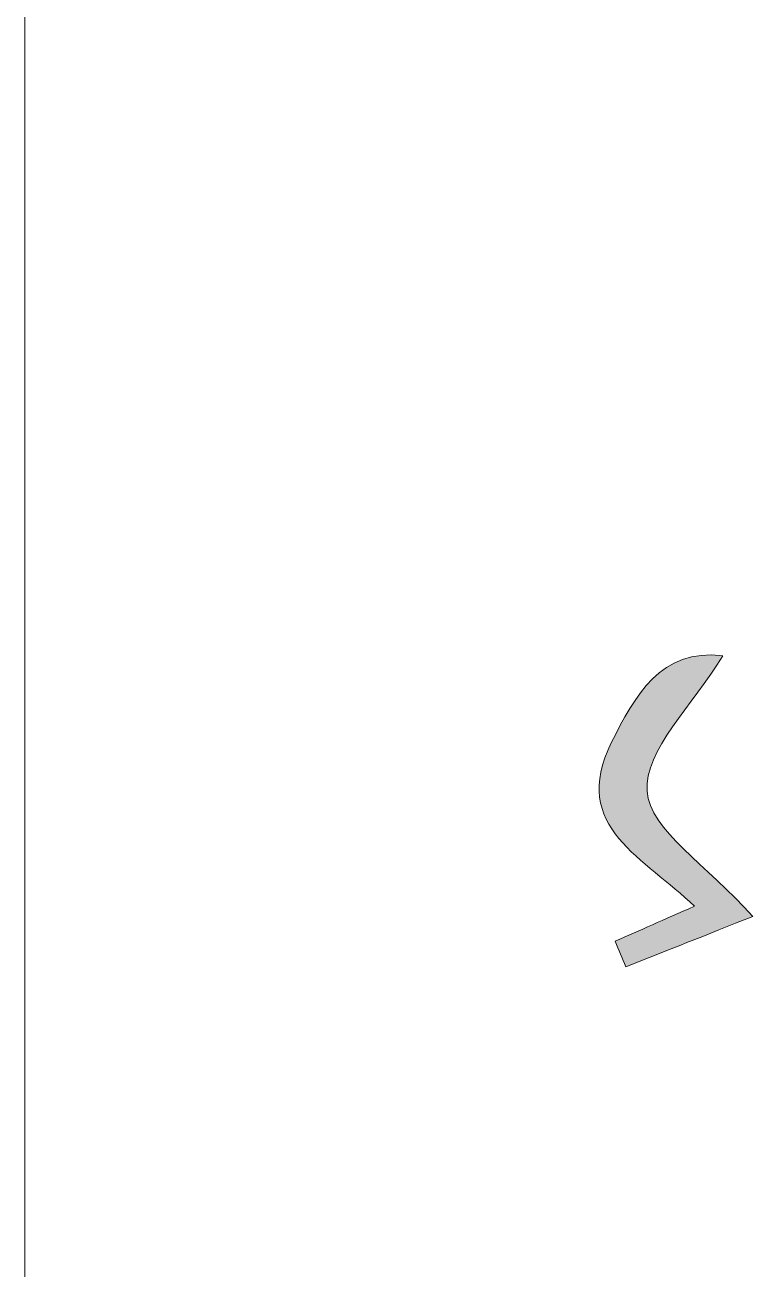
# Model space of a CAD drawing. Header units: inches. Extents: x 131 to 633, y -366 to -24.
# Drawn here: x 130.61 to 153.17, y -334.6 to -296.14 of the extents above; entities that cross this region are included whole.
import ezdxf

# ---------------------------------------------------------------- set-up
doc = ezdxf.new("R2010")
doc.units = ezdxf.units.IN
doc.header["$MEASUREMENT"] = 0
doc.layers.add('Layer 1', color=7, linetype='Continuous')

# ---------------------------------------------------------------- blocks, each defined once
blk = doc.blocks.new('block 3')
at = {"layer": 'Layer 1', "true_color": 0xffffff}
h = blk.add_hatch(color=7, dxfattribs=at)
h.dxf.hatch_style = 2
edge = h.paths.add_edge_path()
edge.add_spline(control_points=[(152.203, -315.64), (151.268, -317.185), (149.773, -318.561), (149.861, -319.827), (149.944, -321.021), (151.693, -322.099), (153.132, -323.697), (151.686, -324.27), (150.445, -324.761), (149.205, -325.253), (149.094, -324.99), (148.984, -324.727), (148.873, -324.465), (149.625, -324.132), (150.377, -323.799), (151.324, -323.379), (149.827, -321.92), (147.448, -320.932), (148.755, -318.328), (149.479, -316.887), (150.282, -315.401), (152.203, -315.64)], knot_values=[0, 0, 0, 0, 1, 1, 1, 2, 2, 2, 3, 3, 3, 4, 4, 4, 5, 5, 5, 6, 6, 6, 7, 7, 7, 7], degree=3, periodic=1)
at = {"layer": 'Layer 1', "lineweight": 0}
for points, knots in [([(130.614, -23.801), (298.166, -23.801), (465.718, -23.801), (633.325, -23.801), (633.325, -137.677), (633.325, -251.57), (633.325, -365.544), (465.792, -365.544), (298.203, -365.544), (130.614, -365.544), (130.614, -251.68), (130.614, -137.75), (130.614, -23.801)], [0, 0, 0, 0, 1, 1, 1, 2, 2, 2, 3, 3, 3, 4, 4, 4, 4]), ([(152.203, -315.64), (150.282, -315.401), (149.479, -316.887), (148.755, -318.328), (147.448, -320.932), (149.827, -321.92), (151.324, -323.379), (150.377, -323.799), (149.625, -324.132), (148.873, -324.465), (148.984, -324.727), (149.094, -324.99), (149.205, -325.253), (150.445, -324.761), (151.686, -324.27), (153.132, -323.697), (151.693, -322.099), (149.944, -321.021), (149.861, -319.827), (149.773, -318.561), (151.268, -317.185), (152.203, -315.64)], [0, 0, 0, 0, 1, 1, 1, 2, 2, 2, 3, 3, 3, 4, 4, 4, 5, 5, 5, 6, 6, 6, 7, 7, 7, 7]), ([(152.203, -315.64), (151.268, -317.185), (149.773, -318.561), (149.861, -319.827), (149.944, -321.021), (151.693, -322.099), (153.132, -323.697), (151.686, -324.27), (150.445, -324.761), (149.205, -325.253), (149.094, -324.99), (148.984, -324.727), (148.873, -324.465), (149.625, -324.132), (150.377, -323.799), (151.324, -323.379), (149.827, -321.92), (147.448, -320.932), (148.755, -318.328), (149.479, -316.887), (150.282, -315.401), (152.203, -315.64)], [0, 0, 0, 0, 1, 1, 1, 2, 2, 2, 3, 3, 3, 4, 4, 4, 5, 5, 5, 6, 6, 6, 7, 7, 7, 7])]:
    blk.add_open_spline(points, degree=3, knots=knots, dxfattribs=at)
blk = doc.blocks.new('block 2')
at = {"layer": 'Layer 1'}
blk.add_blockref('block 3', (0, 0), dxfattribs=at)

msp = doc.modelspace()

# ---------------------------------------------------------------- block references
at = {"layer": 'Layer 1'}
msp.add_blockref('block 2', (0, 0), dxfattribs=at)

doc.saveas('drawing.dxf')
